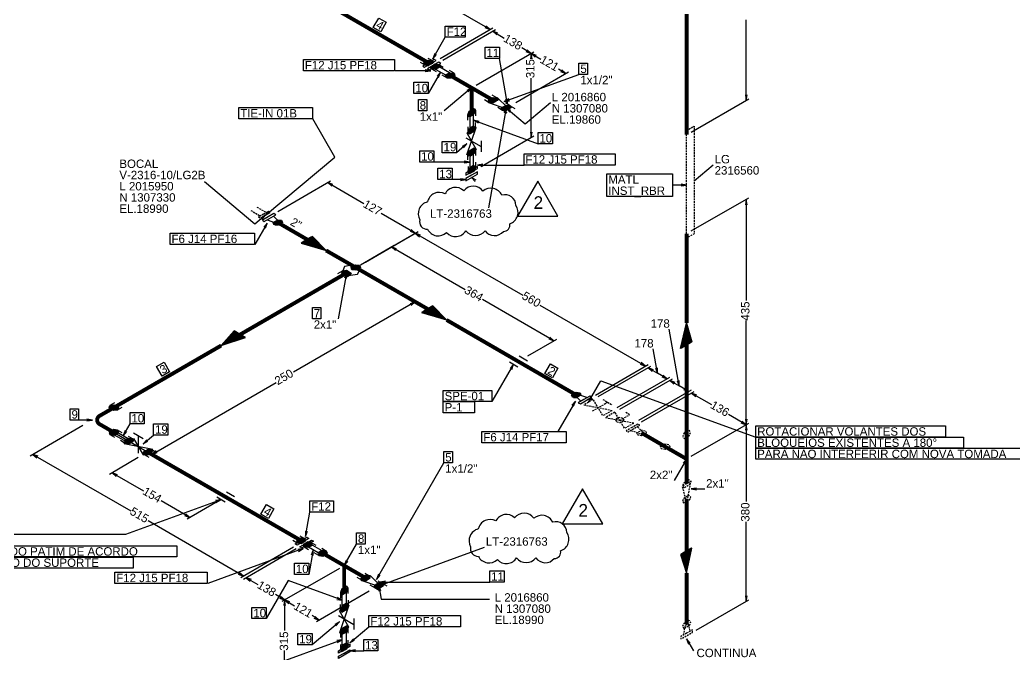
# Model space of a CAD drawing. Extents: x 0 to 597, y 0 to 422.
# Drawn here: x 132.5 to 389.6, y 141.9 to 305.7 of the extents above; entities that cross this region are included whole.
import ezdxf

# ---------------------------------------------------------------- set-up
doc = ezdxf.new("R2010")
doc.units = 0
doc.header["$MEASUREMENT"] = 0
doc.linetypes.add('GT100', pattern=[0.7, 0.466667, -0.233333])
doc.linetypes.add('GT101', pattern=[2.1, 1.4, -0.7])
doc.layers.add('GT_1', color=7, linetype='Continuous')
doc.styles.add('HTX1', font='O8116901', dxfattribs={"width": 1.02})

msp = doc.modelspace()

# ---------------------------------------------------------------- linework, layer by layer
at = {"color": 1, "linetype": 'Continuous'}
for points in [[(259.158, 253.072, 0.5), (260.739, 257.815, 0.5), (257.113, 260.441, 0.5), (252.224, 261.461, 0.5), (247.262, 261.606, 0.5), (242.403, 260.785, 0.5), (237.862, 258.701, 0.5), (235.882, 254.11, 0.5), (237.888, 251.635, 0.5), (242.805, 250.793, 0.5), (247.783, 251.252, 0.5), (252.751, 251.257, 0.5), (257.493, 251.095, 0.5)], [(272.303, 168.558, 0.5), (273.884, 173.301, 0.5), (270.258, 175.927, 0.5), (265.369, 176.947, 0.5), (260.407, 177.092, 0.5), (255.548, 176.271, 0.5), (251.008, 174.187, 0.5), (249.027, 169.596, 0.5), (251.033, 167.121, 0.5), (255.95, 166.279, 0.5), (260.929, 166.738, 0.5), (265.896, 166.743, 0.5), (270.638, 166.581, 0.5)]]:
    msp.add_lwpolyline(points, format="xyb", close=True, dxfattribs=at)
for points in [[(271.595, 255.048), (266.365, 264.108), (261.134, 255.048)], [(283.188, 175.521), (277.958, 184.58), (272.727, 175.521)]]:
    msp.add_lwpolyline(points, close=True, dxfattribs=at)
at = {"layer": 'GT_1', "flags": 128}
for points in [[(254.038, 303.241), (221.307, 322.127)], [(225.283, 306.223), (227.2, 305.158), (225.78, 302.673), (223.863, 303.738), (225.283, 306.223)], [(241.116, 295.786), (254.748, 303.667)], [(242.465, 304.164), (247.577, 304.164), (247.577, 301.253), (242.465, 301.253), (242.465, 304.164)], [(252.689, 303.738), (254.038, 303.241), (252.973, 304.164)], [(320.281, 284.923), (320.281, 305.726)], [(239.27, 295.715), (242.465, 301.253)], [(241.826, 295.36), (255.458, 303.241)], [(256.097, 302.318), (254.748, 302.815), (255.813, 301.892)], [(254.748, 302.815), (257.73, 301.04)], [(252.76, 298.697), (256.452, 298.697), (256.452, 295.786), (252.76, 295.786), (252.76, 298.697)], [(264.688, 297.064), (262.274, 298.484)], [(237.921, 295.857), (239.128, 295.218)], [(239.767, 297.064), (239.27, 295.715), (240.193, 296.78)], [(250.488, 288.899), (265.398, 297.49)], [(250.488, 288.899), (265.398, 297.49)], [(250.488, 288.899), (265.398, 297.49)], [(258.582, 283.929), (256.452, 295.786)], [(263.339, 297.561), (264.688, 297.064), (263.623, 297.987)], [(264.901, 295.644), (264.688, 297.064), (264.475, 295.644)], [(264.688, 297.064), (264.688, 295.928)], [(266.037, 296.567), (264.688, 297.064), (265.753, 296.141)], [(264.688, 297.064), (267.173, 295.573)], [(205.812, 295.502), (229.33, 295.502), (229.33, 292.591), (205.812, 292.591), (205.812, 295.502)], [(236.004, 294.792), (237.211, 294.153)], [(238.134, 294.65), (236.643, 293.798), (237.14, 293.514), (240.122, 295.218), (239.625, 295.502), (238.134, 294.65)], [(238.134, 293.94), (237.14, 294.082), (236.927, 294.65), (238.134, 295.36), (239.128, 295.218), (239.341, 294.65), (238.134, 293.94)], [(236.946, 294.6), (239.256, 294.6)], [(237.021, 294.4), (238.916, 294.4)], [(237.096, 294.2), (238.576, 294.2)], [(237.182, 294.8), (239.285, 294.8)], [(237.522, 295), (239.21, 295)], [(237.714, 294), (238.236, 294)], [(239.341, 293.94), (237.85, 293.088), (238.347, 292.804), (241.329, 294.508), (240.832, 294.792), (239.341, 293.94)], [(237.862, 295.2), (239.135, 295.2)], [(239.838, 292.946), (238.844, 293.088), (238.631, 293.656), (239.838, 294.366), (240.832, 294.224), (241.045, 293.656), (239.838, 292.946)], [(238.652, 293.6), (240.95, 293.6)], [(238.727, 293.4), (240.61, 293.4)], [(238.802, 293.2), (240.27, 293.2)], [(238.876, 293.8), (240.991, 293.8)], [(238.915, 293.088), (240.122, 292.449)], [(239.216, 294), (240.916, 294)], [(239.556, 294.2), (240.841, 294.2)], [(240.548, 293.23), (240.051, 292.946), (242.536, 291.526), (243.53, 292.094), (241.045, 293.514), (240.548, 293.23)], [(240.832, 294.224), (241.968, 293.514)], [(277.042, 294.579), (279.243, 294.579), (279.243, 291.668), (277.042, 291.668), (277.042, 294.579)], [(238.702, 292.591), (229.472, 292.591)], [(237.282, 292.378), (238.702, 292.591), (237.282, 292.804)], [(241.258, 292.236), (238.063, 286.698)], [(240.761, 290.887), (241.258, 292.236), (240.335, 291.171)], [(241.542, 291.526), (242.749, 290.816), (244.737, 291.952), (243.53, 292.662)], [(243.743, 290.674), (242.749, 290.816), (242.536, 291.384), (243.743, 292.094), (244.737, 291.952), (244.95, 291.384), (243.743, 290.674)], [(242.563, 291.4), (244.944, 291.4)], [(242.605, 291.2), (244.637, 291.2)], [(242.68, 291), (244.297, 291)], [(242.861, 290.8), (243.957, 290.8)], [(242.903, 291.6), (244.869, 291.6)], [(243.243, 291.8), (244.794, 291.8)], [(243.583, 292), (244.401, 292)], [(257.659, 284.639), (277.042, 291.668)], [(260.712, 284.426), (274.344, 292.307)], [(264.688, 275.338), (264.688, 290.674)], [(273.634, 291.881), (271.717, 293.017)], [(272.285, 292.378), (273.634, 291.881), (272.569, 292.804)], [(234.371, 289.609), (238.063, 289.609), (238.063, 286.698), (234.371, 286.698), (234.371, 289.609)], [(249.281, 288.189), (242.181, 282.225)], [(248.358, 287.124), (249.281, 288.189), (248.074, 287.479)], [(252.618, 285.136), (253.825, 284.426), (255.813, 285.562), (254.606, 286.272)], [(254.819, 284.284), (253.825, 284.426), (253.612, 284.994), (254.819, 285.704), (255.813, 285.562), (256.026, 284.994), (254.819, 284.284)], [(254.819, 284.994), (253.683, 284.355), (258.014, 282.864), (258.511, 283.148), (255.955, 285.633), (254.819, 284.994)], [(254.302, 285.4), (255.874, 285.4)], [(254.642, 285.6), (255.547, 285.6)], [(258.866, 285.349), (257.659, 284.639), (259.079, 284.852)], [(258.085, 285.278), (258.582, 283.929), (258.582, 285.349)], [(306.081, 276.758), (320.991, 285.349)], [(320.068, 286.343), (320.281, 284.923), (320.494, 286.343)], [(189.11, 283.077), (208.101, 283.077), (208.101, 280.166), (189.11, 280.166), (189.11, 283.077)], [(235.507, 285.136), (237.708, 285.136), (237.708, 282.225), (235.507, 282.225), (235.507, 285.136)], [(248.642, 280.734), (248.287, 281.231), (248.642, 282.154), (249.92, 282.864), (250.275, 282.367), (249.92, 281.444), (248.642, 280.734)], [(253.622, 285), (256.024, 285)], [(258.227, 283.006), (253.683, 257.162)], [(253.685, 284.8), (255.696, 284.8)], [(253.76, 284.6), (255.356, 284.6)], [(253.962, 285.2), (255.949, 285.2)], [(254.007, 284.4), (255.016, 284.4)], [(256.026, 283.148), (257.233, 282.438), (259.221, 283.574), (258.014, 284.284)], [(258.227, 282.296), (257.233, 282.438), (257.02, 283.006), (258.227, 283.716), (259.221, 283.574), (259.434, 283.006), (258.227, 282.296)], [(257.022, 283), (259.424, 283)], [(257.097, 282.8), (259.084, 282.8)], [(258.44, 281.728), (257.233, 282.438), (259.221, 283.574), (260.428, 282.864)], [(257.35, 283.2), (259.361, 283.2)], [(257.69, 283.4), (259.286, 283.4)], [(258.227, 281.586), (258.227, 283.006), (257.73, 281.657)], [(258.03, 283.6), (259.039, 283.6)], [(258.227, 283.006), (263.126, 278.888), (269.658, 284.355)], [(259.434, 282.296), (258.227, 283.006), (259.15, 281.941)], [(248.287, 279.811), (248.287, 281.231), (250.275, 282.367), (250.275, 280.947)], [(248.309, 281.2), (249.481, 281.2)], [(248.352, 281.4), (249.841, 281.4)], [(248.429, 281.6), (249.98, 281.6)], [(248.452, 281), (249.121, 281)], [(248.506, 281.8), (250.057, 281.8)], [(248.583, 282), (250.134, 282)], [(248.725, 282.2), (250.211, 282.2)], [(249.281, 280.947), (248.784, 280.663), (248.784, 277.823), (249.778, 278.391), (249.778, 281.231), (249.281, 280.947)], [(249.085, 282.4), (250.251, 282.4)], [(249.445, 282.6), (250.109, 282.6)], [(257.172, 282.6), (258.744, 282.6)], [(257.499, 282.4), (258.404, 282.4)], [(195.96, 255.245), (213.923, 270.297), (208.243, 280.166)], [(249.281, 277.255), (248.074, 276.545), (250.488, 272.285), (248.074, 270.865), (250.488, 277.965), (249.281, 277.255)], [(248.287, 278.107), (248.287, 276.687), (250.275, 277.823), (250.275, 279.243)], [(248.642, 276.19), (248.287, 276.687), (248.642, 277.61), (249.92, 278.32), (250.275, 277.823), (249.92, 276.9), (248.642, 276.19)], [(248.984, 277.8), (250.266, 277.8)], [(249.344, 278), (250.149, 278)], [(251.198, 279.527), (249.778, 279.811), (250.985, 279.101)], [(249.778, 279.811), (266.463, 273.705)], [(247.79, 275.267), (251.766, 272.995)], [(248.33, 276.8), (249.74, 276.8)], [(248.349, 276.6), (249.38, 276.6)], [(248.407, 277), (249.958, 277)], [(248.484, 277.2), (250.035, 277.2)], [(248.492, 276.4), (249.02, 276.4)], [(248.561, 277.4), (250.112, 277.4)], [(248.638, 277.6), (250.189, 277.6)], [(251.766, 267.883), (265.398, 275.764)], [(264.475, 276.758), (264.688, 275.338), (264.901, 276.758)], [(266.463, 276.616), (270.155, 276.616), (270.155, 273.705), (266.463, 273.705), (266.463, 276.616)], [(241.684, 274.344), (245.376, 274.344), (245.376, 271.433), (241.684, 271.433), (241.684, 274.344)], [(248.074, 273.705), (245.376, 271.433)], [(247.151, 272.64), (248.074, 273.705), (246.867, 272.995)], [(248.642, 270.51), (248.287, 271.007), (248.642, 271.93), (249.92, 272.64), (250.275, 272.143), (249.92, 271.22), (248.642, 270.51)], [(251.766, 274.486), (251.766, 271.646)], [(235.862, 271.93), (239.554, 271.93), (239.554, 269.019), (235.862, 269.019), (235.862, 271.93)], [(248.287, 269.587), (248.287, 271.007), (250.275, 272.143), (250.275, 270.723)], [(248.292, 271), (249.524, 271)], [(248.361, 271.2), (249.884, 271.2)], [(248.435, 270.8), (249.164, 270.8)], [(248.438, 271.4), (249.989, 271.4)], [(248.515, 271.6), (250.066, 271.6)], [(248.592, 271.8), (250.143, 271.8)], [(248.768, 272), (250.22, 272)], [(249.281, 270.723), (248.784, 270.439), (248.784, 267.599), (249.778, 268.167), (249.778, 271.007), (249.281, 270.723)], [(249.128, 272.2), (250.234, 272.2)], [(249.488, 272.4), (250.091, 272.4)], [(262.842, 271.149), (286.36, 271.149), (286.36, 268.238), (262.842, 268.238), (262.842, 271.149)], [(248.784, 269.019), (239.554, 269.019)], [(240.548, 267.386), (244.24, 267.386), (244.24, 264.475), (240.548, 264.475), (240.548, 267.386)], [(247.364, 268.806), (248.784, 269.019), (247.364, 269.232)], [(249.281, 267.031), (247.79, 266.179), (247.79, 265.611), (250.772, 267.315), (250.772, 267.883), (249.281, 267.031)], [(248.642, 265.966), (248.287, 266.463), (248.642, 267.386), (249.92, 268.096), (250.275, 267.599), (249.92, 266.676), (248.642, 265.966)], [(248.358, 267.883), (248.358, 266.534)], [(248.667, 267.4), (250.198, 267.4)], [(249.027, 267.6), (250.274, 267.6)], [(249.387, 267.8), (250.131, 267.8)], [(250.275, 268.948), (250.275, 267.599)], [(252.192, 268.451), (250.772, 268.238), (252.192, 268.025)], [(250.772, 268.238), (262.842, 268.238)], [(306.862, 264.191), (311.761, 268.309)], [(249.281, 265.611), (247.79, 264.759), (247.79, 264.191), (250.772, 265.895), (250.772, 266.463), (249.281, 265.611)], [(248.332, 266.4), (249.423, 266.4)], [(248.34, 266.6), (249.783, 266.6)], [(248.417, 266.8), (249.968, 266.8)], [(248.475, 266.2), (249.063, 266.2)], [(248.494, 267), (250.045, 267)], [(248.57, 267.2), (250.122, 267.2)], [(250.488, 264.333), (249.281, 265.043), (250.204, 263.978)], [(284.272, 265.966), (301.253, 265.966), (301.253, 260.144), (284.272, 260.144), (284.272, 265.966)], [(195.96, 255.245), (193.262, 252.973), (180.198, 263.907)], [(199.155, 256.239), (212.787, 264.12)], [(213.426, 263.197), (212.077, 263.694), (213.142, 262.771)], [(212.077, 263.694), (221.449, 258.298)], [(247.79, 264.475), (244.24, 264.475)], [(246.37, 264.262), (247.79, 264.475), (246.37, 264.688)], [(304.874, 263.055), (301.324, 263.055)], [(303.454, 262.842), (304.874, 263.055), (303.454, 263.268)], [(306.081, 251.198), (320.991, 259.789)], [(320.494, 257.943), (320.281, 259.363), (320.068, 257.943)], [(320.281, 259.363), (320.281, 233.235)], [(195.037, 254.18), (195.96, 255.245), (194.753, 254.535)], [(196.67, 254.819), (195.179, 253.967), (195.676, 253.683), (198.658, 255.387), (198.161, 255.671), (196.67, 254.819)], [(196.883, 256.31), (195.96, 255.245), (197.167, 255.955)], [(196.386, 254.038), (198.871, 253.186), (199.51, 253.541), (198.09, 255.032)], [(234.726, 250.63), (225.922, 255.671)], [(196.457, 253.257), (193.262, 247.719)], [(195.96, 251.908), (196.457, 253.257), (195.534, 252.192)], [(199.155, 252.689), (198.161, 252.831), (197.948, 253.399), (199.155, 254.109), (200.149, 253.967), (200.362, 253.399), (199.155, 252.689)], [(197.95, 253.4), (200.362, 253.4)], [(198.023, 253.2), (200.024, 253.2)], [(198.098, 253), (199.684, 253)], [(198.29, 253.6), (200.287, 253.6)], [(198.378, 252.8), (199.344, 252.8)], [(198.63, 253.8), (200.212, 253.8)], [(198.97, 254), (199.918, 254)], [(171.336, 250.63), (193.12, 250.63), (193.12, 247.719), (171.336, 247.719), (171.336, 250.63)], [(206.752, 248.997), (205.19, 248.074), (211.651, 246.157), (208.101, 249.778), (205.403, 248.216), (211.154, 246.441), (208.03, 249.707), (205.545, 248.287), (210.657, 246.725), (207.817, 249.636), (205.758, 248.429), (210.16, 247.009), (207.604, 249.494), (205.971, 248.571), (209.734, 247.293), (207.462, 249.423), (206.184, 248.642), (209.308, 247.577), (207.249, 249.281), (206.326, 248.784), (208.811, 247.79), (207.036, 249.139), (206.539, 248.855), (208.385, 248.074), (206.823, 249.068), (206.752, 248.997), (211.651, 246.157)], [(220.526, 242.465), (235.436, 251.056)], [(221.804, 243.175), (235.436, 251.056)], [(233.377, 251.127), (234.726, 250.63), (233.661, 251.553)], [(236.075, 250.133), (234.726, 250.63), (235.791, 249.707)], [(234.726, 250.63), (262.487, 234.584)], [(220.526, 242.465), (229.259, 247.506)], [(229.898, 246.583), (228.549, 247.08), (229.614, 246.157)], [(228.549, 247.08), (247.648, 236.075)], [(219.319, 241.755), (218.396, 242.323), (216.408, 242.039), (215.982, 240.903), (217.97, 239.767), (219.816, 240.051), (220.384, 241.187), (219.319, 241.755)], [(219.319, 241.045), (218.325, 241.187), (218.112, 241.755), (219.319, 242.465), (220.313, 242.323), (220.526, 241.755), (219.319, 241.045)], [(218.188, 241.8), (220.509, 241.8)], [(218.528, 242), (220.434, 242)], [(218.868, 242.2), (220.359, 242.2)], [(219.208, 242.4), (219.774, 242.4)], [(214.704, 240.193), (215.911, 240.903), (217.899, 239.767), (216.692, 239.057)], [(216.905, 240.335), (214.775, 228.478)], [(215.698, 240.335), (215.911, 240.903), (216.905, 241.045), (218.112, 240.335), (217.899, 239.767), (216.905, 239.625), (215.698, 240.335)], [(215.722, 240.4), (218.002, 240.4)], [(215.797, 240.6), (217.662, 240.6)], [(215.872, 240.8), (217.322, 240.8)], [(215.928, 240.2), (218.061, 240.2)], [(216.268, 240), (217.986, 240)], [(216.905, 238.915), (216.905, 240.335), (216.408, 238.986)], [(216.608, 239.8), (217.911, 239.8)], [(218.17, 241.6), (220.262, 241.6)], [(218.245, 241.4), (219.922, 241.4)], [(218.32, 241.2), (219.582, 241.2)], [(221.804, 240.335), (235.436, 232.454)], [(234.726, 232.88), (203.202, 214.704)], [(208.101, 231.389), (210.302, 231.389), (210.302, 228.478), (208.101, 228.478), (208.101, 231.389)], [(233.661, 231.957), (234.726, 232.88), (233.377, 232.383)], [(237.921, 231.034), (236.359, 230.111), (242.82, 228.194), (239.27, 231.815), (236.572, 230.253), (242.323, 228.478), (239.199, 231.744), (236.714, 230.324), (241.826, 228.762), (238.986, 231.673), (236.927, 230.466), (241.329, 229.046), (238.773, 231.531), (237.14, 230.608), (240.903, 229.33), (238.631, 231.46), (237.353, 230.679), (240.477, 229.614), (238.418, 231.318), (237.495, 230.821), (239.98, 229.827), (238.205, 231.176), (237.708, 230.892), (239.554, 230.111), (237.992, 231.105), (237.921, 231.034), (242.82, 228.194)], [(270.581, 222.798), (252.121, 233.448)], [(294.224, 216.266), (267.031, 231.957)], [(304.874, 221.733), (303.312, 220.81), (304.874, 227.413), (306.223, 222.514), (303.525, 220.952), (304.874, 226.845), (306.152, 222.443), (303.667, 221.023), (304.874, 226.277), (305.939, 222.372), (303.88, 221.165), (304.874, 225.709), (305.726, 222.23), (304.093, 221.307), (304.874, 225.212), (305.584, 222.159), (304.306, 221.378), (304.874, 224.644), (305.371, 222.017), (304.448, 221.52), (304.874, 224.147), (305.158, 221.875), (304.661, 221.591), (304.874, 223.579), (304.945, 221.804), (304.874, 221.733), (304.874, 227.413)], [(320.281, 201.143), (320.281, 228.052)], [(189.428, 224.431), (187.866, 225.354), (184.529, 221.591), (190.777, 223.65), (188.079, 225.212), (185.026, 221.875), (190.706, 223.721), (188.221, 225.141), (185.523, 222.159), (190.493, 223.792), (188.434, 224.999), (186.02, 222.443), (190.28, 223.934), (188.647, 224.857), (186.446, 222.727), (190.138, 224.005), (188.86, 224.786), (186.872, 223.011), (189.925, 224.147), (189.002, 224.644), (187.369, 223.224), (189.712, 224.289), (189.215, 224.573), (187.795, 223.508), (189.499, 224.36), (189.428, 224.431), (184.529, 221.591)], [(269.232, 223.295), (270.581, 222.798), (269.516, 223.721)], [(302.957, 211.154), (300.401, 225.851)], [(263.836, 218.893), (271.291, 223.224)], [(263.694, 217.544), (261.564, 218.822)], [(297.348, 214.42), (296.212, 220.739)], [(167.844, 216.195), (169.761, 217.26), (171.181, 214.775), (169.264, 213.71), (167.844, 216.195)], [(260.144, 216.763), (254.505, 207.096)], [(259.079, 217.402), (261.209, 216.124)], [(259.647, 215.414), (260.144, 216.763), (259.221, 215.698)], [(269.658, 216.834), (271.575, 215.769), (270.155, 213.284), (268.238, 214.349), (269.658, 216.834)], [(281.302, 208.811), (294.934, 216.692)], [(282.012, 208.385), (295.644, 216.266)], [(292.875, 216.763), (294.224, 216.266), (293.159, 217.189)], [(286.911, 205.545), (300.543, 213.426)], [(296.283, 215.343), (294.934, 215.84), (295.999, 214.917)], [(294.934, 215.84), (297.348, 214.42)], [(296.851, 215.769), (297.348, 214.42), (297.348, 215.84)], [(299.833, 213), (297.348, 214.42)], [(298.484, 213.497), (299.833, 213), (298.768, 213.923)], [(166.637, 193.475), (198.729, 212.077)], [(279.527, 206.965), (282.722, 212.503), (322.766, 197.948)], [(287.621, 205.119), (301.253, 213)], [(301.892, 212.077), (300.543, 212.574), (301.608, 211.651)], [(300.543, 212.574), (302.957, 211.154)], [(302.46, 212.503), (302.957, 211.154), (302.957, 212.574)], [(305.442, 209.734), (302.957, 211.154)], [(241.946, 210.007), (254.505, 210.007), (254.505, 207.096), (241.946, 207.096), (241.946, 210.007)], [(276.332, 208.101), (275.338, 208.243), (275.125, 208.811), (276.332, 209.521), (277.326, 209.379), (277.539, 208.811), (276.332, 208.101)], [(275.129, 208.8), (277.52, 208.8)], [(275.204, 208.6), (277.18, 208.6)], [(275.279, 208.4), (276.84, 208.4)], [(275.446, 209), (277.468, 209)], [(275.786, 209.2), (277.393, 209.2)], [(277.539, 207.178), (276.048, 208.669), (276.687, 209.024), (279.243, 208.172)], [(276.126, 209.4), (277.179, 209.4)], [(278.32, 207.675), (276.829, 206.823), (277.397, 206.539), (280.308, 208.243), (279.811, 208.527), (278.32, 207.675)], [(280.024, 208.314), (279.527, 206.965), (280.45, 208.03)], [(292.52, 202.279), (306.152, 210.16)], [(293.23, 201.853), (306.862, 209.734)], [(304.093, 210.231), (305.442, 209.734), (304.377, 210.657)], [(307.501, 208.811), (306.152, 209.308), (307.217, 208.385)], [(306.152, 209.308), (311.264, 206.326)], [(155.561, 205.545), (155.774, 206.113), (156.768, 206.255), (157.975, 205.545), (157.762, 204.977), (156.768, 204.835), (155.561, 205.545)], [(155.657, 205.8), (157.542, 205.8)], [(155.732, 206), (157.202, 206)], [(156.981, 206.823), (155.774, 206.113), (157.762, 204.977), (158.969, 205.687)], [(241.946, 207.096), (250.032, 207.096), (250.032, 204.185), (241.946, 204.185), (241.946, 207.096)], [(276.119, 207.249), (271.611, 199.38)], [(275.622, 205.9), (276.119, 207.249), (275.196, 206.184)], [(275.639, 208.2), (276.5, 208.2)], [(145.479, 205.261), (147.68, 205.261), (147.68, 202.35), (145.479, 202.35), (145.479, 205.261)], [(155.582, 205.6), (157.882, 205.6)], [(155.808, 205.4), (157.921, 205.4)], [(156.148, 205.2), (157.846, 205.2)], [(156.488, 205), (157.771, 205)], [(160.957, 204.267), (164.649, 204.267), (164.649, 201.356), (160.957, 201.356), (160.957, 204.267)], [(320.281, 201.143), (315.737, 203.77)], [(148.745, 200.93), (135.113, 193.049)], [(151.23, 202.35), (147.68, 202.35)], [(149.81, 202.137), (151.23, 202.35), (149.81, 202.563)], [(153.715, 200.93), (167.347, 193.049)], [(159.182, 198.303), (160.957, 201.356)], [(167.063, 201.356), (170.755, 201.356), (170.755, 198.445), (167.063, 198.445), (167.063, 201.356)], [(306.081, 192.978), (320.991, 201.569)], [(306.081, 192.978), (320.991, 201.569)], [(306.081, 192.978), (320.991, 201.569)], [(318.932, 201.64), (320.281, 201.143), (319.216, 202.066)], [(320.068, 202.563), (320.281, 201.143), (320.494, 202.563)], [(320.494, 199.723), (320.281, 201.143), (320.068, 199.723)], [(320.281, 201.143), (320.281, 181.334)], [(322.766, 200.859), (371.824, 200.859), (371.824, 197.948), (322.766, 197.948), (322.766, 200.859)], [(157.975, 199.155), (157.762, 199.723), (156.768, 199.865), (155.561, 199.155), (155.774, 198.587), (156.768, 198.445), (157.975, 199.155)], [(155.619, 199), (157.711, 199)], [(155.637, 199.2), (157.958, 199.2)], [(155.694, 198.8), (157.371, 198.8)], [(155.769, 198.6), (157.031, 198.6)], [(158.969, 199.013), (157.762, 199.723), (155.774, 198.587), (156.981, 197.877)], [(155.977, 199.4), (157.883, 199.4)], [(156.317, 199.6), (157.808, 199.6)], [(156.657, 199.8), (157.223, 199.8)], [(157.478, 198.729), (157.975, 199.013), (160.46, 197.593), (159.466, 197.025), (156.981, 198.445), (157.478, 198.729)], [(160.46, 198.161), (161.667, 197.451), (159.679, 196.315), (158.472, 197.025)], [(159.679, 199.652), (159.182, 198.303), (160.105, 199.368)], [(161.88, 199.013), (164.365, 197.593)], [(163.158, 193.759), (163.158, 198.303)], [(164.365, 196.173), (167.063, 198.445)], [(251.958, 199.38), (273.718, 199.38), (273.718, 196.469), (251.958, 196.469), (251.958, 199.38)], [(322.766, 197.948), (376.478, 197.948), (376.478, 195.037), (322.766, 195.037), (322.766, 197.948)], [(161.88, 196.883), (161.667, 197.451), (160.673, 197.593), (159.466, 196.883), (159.679, 196.315), (160.673, 196.173), (161.88, 196.883)], [(160.673, 196.883), (161.88, 197.593), (164.365, 193.333), (166.85, 194.753), (159.466, 196.173), (160.673, 196.883)], [(159.497, 196.8), (161.739, 196.8)], [(159.572, 196.6), (161.399, 196.6)], [(159.647, 196.4), (161.059, 196.4)], [(159.665, 197), (161.836, 197)], [(160.005, 197.2), (161.761, 197.2)], [(160.345, 197.4), (161.686, 197.4)], [(165.288, 197.238), (164.365, 196.173), (165.572, 196.883)], [(137.172, 192.978), (135.823, 193.475), (136.888, 192.552)], [(135.823, 193.475), (161.17, 178.849)], [(166.779, 194.043), (166.566, 194.611), (165.572, 194.753), (164.365, 194.043), (164.578, 193.475), (165.572, 193.333), (166.779, 194.043)], [(164.381, 194), (166.706, 194)], [(164.456, 193.8), (166.366, 193.8)], [(164.531, 193.6), (166.026, 193.6)], [(167.773, 193.901), (166.566, 194.611), (164.578, 193.475), (165.785, 192.765)], [(164.632, 194.2), (166.72, 194.2)], [(164.972, 194.4), (166.645, 194.4)], [(165.103, 193.4), (165.686, 193.4)], [(165.312, 194.6), (166.57, 194.6)], [(167.702, 194.398), (166.637, 193.475), (167.986, 193.972)], [(242.11, 194.185), (244.311, 194.185), (244.311, 191.274), (242.11, 191.274), (242.11, 194.185)], [(322.766, 195.037), (397.581, 195.037), (397.581, 192.197), (322.766, 192.197), (322.766, 195.037)], [(163.087, 192.623), (155.632, 188.292)], [(224.715, 161.17), (242.11, 191.274)], [(304.874, 192.268), (301.679, 186.73)], [(304.377, 190.919), (304.874, 192.268), (303.951, 191.203)], [(157.691, 188.221), (156.342, 188.718), (157.407, 187.795)], [(156.342, 188.718), (164.436, 184.032)], [(185.878, 183.819), (188.008, 182.541)], [(307.43, 184.742), (306.01, 184.529), (307.43, 184.316)], [(306.01, 184.529), (309.56, 184.529)], [(184.458, 181.76), (159.75, 172.743), (111.299, 172.743)], [(176.435, 177.145), (168.98, 181.476)], [(183.18, 181.05), (175.725, 176.719)], [(183.251, 181.05), (184.458, 181.76), (183.038, 181.547)], [(185.523, 181.121), (183.393, 182.399)], [(196.244, 180.482), (198.161, 179.417), (196.741, 176.932), (194.824, 177.997), (196.244, 180.482)], [(207.462, 181.476), (213.55, 181.476), (213.55, 178.565), (207.462, 178.565), (207.462, 181.476)], [(175.086, 177.642), (176.435, 177.145), (175.37, 178.068)], [(206.326, 172.246), (207.462, 178.565)], [(190.28, 162.022), (165.643, 176.293)], [(320.281, 155.49), (320.281, 176.08)], [(204.906, 172.388), (206.113, 171.749)], [(206.326, 173.666), (206.326, 172.246), (206.823, 173.595)], [(219.532, 173.169), (221.733, 173.169), (221.733, 170.258), (219.532, 170.258), (219.532, 173.169)], [(98.523, 169.832), (173.055, 169.832), (173.055, 166.992), (98.523, 166.992), (98.523, 169.832)], [(203.06, 171.323), (204.196, 170.613)], [(205.19, 171.181), (206.681, 172.033), (207.178, 171.749), (204.196, 170.045), (203.699, 170.329), (205.19, 171.181)], [(206.397, 171.181), (206.184, 171.749), (205.19, 171.891), (203.983, 171.181), (204.196, 170.613), (205.19, 170.471), (206.397, 171.181)], [(204.015, 171.2), (206.39, 171.2)], [(204.051, 171), (206.089, 171)], [(204.126, 170.8), (205.749, 170.8)], [(204.287, 170.6), (205.409, 170.6)], [(204.355, 171.4), (206.315, 171.4)], [(204.695, 171.6), (206.24, 171.6)], [(206.397, 170.471), (207.888, 171.323), (208.385, 171.039), (205.403, 169.335), (204.906, 169.619), (206.397, 170.471)], [(205.035, 171.8), (205.827, 171.8)], [(208.101, 170.187), (207.888, 170.755), (206.894, 170.897), (205.687, 170.187), (205.9, 169.619), (206.894, 169.477), (208.101, 170.187)], [(205.709, 170.2), (208.096, 170.2)], [(205.757, 170), (207.783, 170)], [(205.832, 169.8), (207.443, 169.8)], [(206.049, 170.4), (208.021, 170.4)], [(206.389, 170.6), (207.946, 170.6)], [(206.729, 170.8), (207.573, 170.8)], [(207.604, 169.761), (208.101, 170.045), (210.586, 168.625), (209.592, 168.057), (207.107, 169.477), (207.604, 169.761)], [(207.817, 170.684), (209.024, 170.045)], [(216.337, 164.72), (219.532, 170.258)], [(205.758, 169.122), (181.05, 160.105)], [(203.202, 169.477), (189.57, 161.596)], [(203.912, 169.051), (190.28, 161.17)], [(204.551, 168.412), (205.758, 169.122), (204.338, 168.909)], [(205.971, 169.619), (207.107, 168.909)], [(206.033, 169.6), (207.103, 169.6)], [(208.314, 168.767), (207.178, 162.448)], [(208.314, 167.347), (208.314, 168.767), (207.817, 167.418)], [(210.586, 169.193), (211.793, 168.483), (209.805, 167.347), (208.598, 168.057)], [(212.006, 167.915), (211.793, 168.483), (210.799, 168.625), (209.592, 167.915), (209.805, 167.347), (210.799, 167.205), (212.006, 167.915)], [(209.635, 167.8), (211.81, 167.8)], [(209.71, 167.6), (211.47, 167.6)], [(209.736, 168), (211.974, 168)], [(209.785, 167.4), (211.13, 167.4)], [(210.076, 168.2), (211.899, 168.2)], [(210.416, 168.4), (211.824, 168.4)], [(225.283, 159.537), (252.6, 169.512)], [(304.874, 168.483), (303.312, 167.56), (304.874, 162.803), (306.223, 169.264), (303.525, 167.702), (304.874, 163.371), (306.152, 169.193), (303.667, 167.773), (304.874, 163.939), (305.939, 169.122), (303.88, 167.915), (304.874, 164.507), (305.726, 168.98), (304.093, 168.057), (304.874, 165.004), (305.584, 168.909), (304.306, 168.128), (304.874, 165.572), (305.371, 168.767), (304.448, 168.27), (304.874, 166.069), (305.158, 168.625), (304.661, 168.341), (304.874, 166.637), (304.945, 168.554), (304.874, 168.483), (304.874, 162.803)], [(98.523, 166.921), (161.764, 166.921), (161.764, 164.081), (98.523, 164.081), (98.523, 166.921)], [(203.486, 165.359), (207.178, 165.359), (207.178, 162.448), (203.486, 162.448), (203.486, 165.359)], [(216.834, 166.069), (216.337, 164.72), (217.26, 165.785)], [(157.041, 163.016), (180.908, 163.016), (180.908, 160.105), (157.041, 160.105), (157.041, 163.016)], [(188.931, 162.519), (190.28, 162.022), (189.215, 162.945)], [(215.13, 164.01), (200.22, 155.419)], [(215.13, 164.01), (200.22, 155.419)], [(215.13, 164.01), (200.22, 155.419)], [(221.662, 162.803), (222.869, 162.093), (220.881, 160.957), (219.674, 161.667)], [(223.082, 161.525), (222.869, 162.093), (221.875, 162.235), (220.668, 161.525), (220.881, 160.957), (221.875, 160.815), (223.082, 161.525)], [(221.875, 161.525), (223.011, 162.164), (225.567, 159.679), (225.07, 159.395), (220.739, 160.886), (221.875, 161.525)], [(221.475, 162), (222.904, 162)], [(225.212, 162.519), (224.715, 161.17), (225.638, 162.235)], [(253.992, 163.371), (257.684, 163.371), (257.684, 160.46), (253.992, 160.46), (253.992, 163.371)], [(192.339, 161.099), (190.99, 161.596), (192.055, 160.673)], [(190.99, 161.596), (194.043, 159.821)], [(215.84, 155.774), (201.853, 160.886), (196.173, 151.017)], [(216.976, 157.975), (217.331, 158.898), (216.976, 159.395), (215.698, 158.685), (215.343, 157.762), (215.698, 157.265), (216.976, 157.975)], [(220.715, 161.4), (222.869, 161.4)], [(220.79, 161.2), (222.529, 161.2)], [(220.795, 161.6), (223.054, 161.6)], [(220.865, 161), (222.189, 161)], [(221.135, 161.8), (222.979, 161.8)], [(225.07, 160.815), (226.277, 160.105), (224.289, 158.969), (223.082, 159.679)], [(226.49, 159.537), (226.277, 160.105), (225.283, 160.247), (224.076, 159.537), (224.289, 158.969), (225.283, 158.827), (226.49, 159.537)], [(224.127, 159.4), (226.257, 159.4)], [(224.183, 159.6), (226.466, 159.6)], [(227.484, 159.395), (226.277, 160.105), (224.289, 158.969), (225.496, 158.259)], [(224.523, 159.8), (226.391, 159.8)], [(224.863, 160), (226.316, 160)], [(226.49, 160.247), (225.283, 159.537), (226.703, 159.75)], [(225.78, 158.188), (225.283, 159.537), (225.283, 158.117)], [(225.283, 159.537), (225.922, 156.058), (253.865, 156.058)], [(227.058, 160.673), (225.638, 160.46), (227.058, 160.247)], [(225.638, 160.46), (253.992, 160.46)], [(200.93, 155.845), (198.587, 157.265)], [(222.798, 158.117), (209.166, 150.236)], [(217.331, 157.478), (217.331, 158.898), (215.343, 157.762), (215.343, 156.342)], [(215.358, 157.8), (216.661, 157.8)], [(215.435, 158), (216.986, 158)], [(215.459, 157.6), (216.301, 157.6)], [(215.511, 158.2), (217.063, 158.2)], [(215.588, 158.4), (217.139, 158.4)], [(215.665, 158.6), (217.216, 158.6)], [(216.337, 157.478), (216.834, 157.762), (216.834, 154.922), (215.84, 154.354), (215.84, 157.194), (216.337, 157.478)], [(215.905, 158.8), (217.293, 158.8)], [(216.265, 159), (217.258, 159)], [(224.202, 159.2), (225.917, 159.2)], [(224.277, 159), (225.577, 159)], [(320.068, 156.91), (320.281, 155.49), (320.494, 156.91)], [(199.581, 156.342), (200.93, 155.845), (199.865, 156.768)], [(201.143, 154.425), (200.93, 155.845), (200.717, 154.425)], [(200.93, 155.845), (200.93, 147.964)], [(202.279, 155.348), (200.93, 155.845), (201.995, 154.922)], [(200.93, 155.845), (203.486, 154.354)], [(214.42, 155.987), (215.84, 155.774), (214.633, 156.484)], [(216.337, 153.786), (217.544, 154.496), (215.13, 147.396), (217.544, 148.816), (215.13, 153.076), (216.337, 153.786)], [(217.331, 155.774), (217.331, 154.354), (215.343, 153.218), (215.343, 154.638)], [(216.976, 153.431), (217.331, 154.354), (216.976, 154.851), (215.698, 154.141), (215.343, 153.218), (215.698, 152.721), (216.976, 153.431)], [(216.164, 154.4), (217.298, 154.4)], [(216.524, 154.6), (217.155, 154.6)], [(307.359, 148.035), (320.991, 155.916)], [(192.481, 153.928), (196.173, 153.928), (196.173, 151.017), (192.481, 151.017), (192.481, 153.928)], [(209.876, 150.662), (208.03, 151.798)], [(214.846, 151.798), (218.822, 149.526)], [(215.356, 153.2), (216.56, 153.2)], [(215.413, 153.4), (216.92, 153.4)], [(215.49, 153.6), (217.041, 153.6)], [(215.499, 153), (216.2, 153)], [(215.567, 153.8), (217.118, 153.8)], [(215.644, 154), (217.195, 154)], [(215.804, 154.2), (217.272, 154.2)], [(222.727, 151.798), (246.424, 151.798), (246.424, 148.887), (222.727, 148.887), (222.727, 151.798)], [(215.13, 150.236), (208.03, 144.272)], [(208.527, 151.159), (209.876, 150.662), (208.811, 151.585)], [(214.207, 149.171), (215.13, 150.236), (213.923, 149.526)], [(216.976, 147.751), (217.331, 148.674), (216.976, 149.171), (215.698, 148.461), (215.343, 147.538), (215.698, 147.041), (216.976, 147.751)], [(218.822, 151.017), (218.822, 148.177)], [(204.338, 147.183), (208.03, 147.183), (208.03, 144.272), (204.338, 144.272), (204.338, 147.183)], [(217.331, 147.254), (217.331, 148.674), (215.343, 147.538), (215.343, 146.118)], [(215.367, 147.6), (216.704, 147.6)], [(215.442, 147.4), (216.344, 147.4)], [(215.444, 147.8), (216.995, 147.8)], [(215.521, 148), (217.072, 148)], [(215.598, 148.2), (217.149, 148.2)], [(215.675, 148.4), (217.226, 148.4)], [(216.337, 147.254), (216.834, 147.538), (216.834, 144.698), (215.84, 144.13), (215.84, 146.97), (216.337, 147.254)], [(215.948, 148.6), (217.303, 148.6)], [(216.308, 148.8), (217.241, 148.8)], [(217.828, 144.769), (222.727, 148.887)], [(215.84, 145.55), (196.457, 138.521)], [(214.633, 144.84), (215.84, 145.55), (214.42, 145.337)], [(216.337, 143.562), (217.828, 144.414), (217.828, 143.846), (214.846, 142.142), (214.846, 142.71), (216.337, 143.562)], [(216.976, 143.207), (217.331, 144.13), (216.976, 144.627), (215.698, 143.917), (215.343, 142.994), (215.698, 142.497), (216.976, 143.207)], [(215.343, 144.343), (215.343, 142.994)], [(215.847, 144), (217.281, 144)], [(216.207, 144.2), (217.281, 144.2)], [(216.567, 144.4), (217.138, 144.4)], [(217.26, 145.479), (217.26, 144.13)], [(218.751, 145.834), (217.828, 144.769), (219.035, 145.479)], [(221.378, 145.621), (225.07, 145.621), (225.07, 142.71), (221.378, 142.71), (221.378, 145.621)], [(305.797, 144.698), (304.874, 145.763), (305.371, 144.414)], [(304.874, 145.763), (306.649, 142.71)], [(200.93, 134.119), (200.93, 142.781)], [(216.337, 142.142), (217.828, 142.994), (217.828, 142.426), (214.846, 140.722), (214.846, 141.29), (216.337, 142.142)], [(215.345, 143), (216.603, 143)], [(215.422, 143.2), (216.963, 143.2)], [(215.482, 142.8), (216.243, 142.8)], [(215.499, 143.4), (217.05, 143.4)], [(215.576, 143.6), (217.127, 143.6)], [(215.653, 143.8), (217.204, 143.8)], [(219.248, 142.923), (217.828, 142.71), (219.248, 142.497)], [(217.828, 142.71), (221.378, 142.71)]]:
    msp.add_lwpolyline(points, dxfattribs=at)
at = {"layer": 'GT_1', "linetype": 'GT101', "const_width": 1, "flags": 128}
for points in [[(304.874, 276.048), (304.874, 315.666)], [(304.874, 227.413), (304.874, 250.488)], [(304.874, 198.658), (304.874, 221.733)], [(293.23, 199.013), (299.336, 195.463)], [(304.874, 192.268), (304.874, 198.658)], [(299.336, 195.463), (304.874, 192.268)], [(304.874, 192.268), (304.874, 185.878)], [(304.874, 181.902), (304.874, 168.483)], [(304.874, 162.803), (304.874, 149.526)]]:
    msp.add_lwpolyline(points, dxfattribs=at)
at = {"layer": 'GT_1', "const_width": 1, "flags": 128}
for points in [[(210.799, 310.412), (238.134, 294.65)], [(243.743, 291.384), (249.281, 288.189)], [(249.281, 288.189), (249.281, 281.799)], [(249.281, 288.189), (254.819, 284.994)], [(199.155, 253.399), (206.752, 248.997)], [(211.651, 246.157), (219.319, 241.755)], [(219.319, 241.755), (237.921, 231.034)], [(216.905, 240.335), (189.428, 224.431)], [(242.82, 228.194), (261.351, 217.473)], [(184.529, 221.591), (156.768, 205.545)], [(261.351, 217.473), (276.332, 208.811)], [(156.768, 205.545), (153.076, 203.415)], [(153.076, 201.285), (156.768, 199.155)], [(165.572, 194.043), (185.665, 182.47)], [(185.665, 182.47), (205.19, 171.181)], [(210.799, 167.915), (216.337, 164.72)], [(216.337, 164.72), (216.337, 158.33)], [(216.337, 164.72), (221.875, 161.525)]]:
    msp.add_lwpolyline(points, dxfattribs=at)
at = {"layer": 'GT_1', "linetype": 'GT100', "flags": 128}
for points in [[(306.862, 250.488), (304.874, 249.352), (304.874, 277.184), (306.862, 278.32), (306.862, 250.488)], [(193.759, 257.375), (196.244, 255.955)], [(192.197, 256.523), (194.682, 255.032)], [(195.463, 255.529), (194.185, 254.819), (194.682, 254.535), (197.167, 255.955), (196.67, 256.239), (195.463, 255.529)], [(279.527, 206.965), (278.32, 206.255), (285.704, 204.835), (283.219, 203.415), (280.734, 207.675), (279.527, 206.965)], [(280.521, 204.693), (284.497, 206.965)], [(283.219, 207.675), (285.633, 206.255)], [(285.136, 203.699), (283.929, 202.989), (291.313, 201.569), (288.828, 200.149), (286.343, 204.409), (285.136, 203.699)], [(287.621, 202.279), (290.106, 203.699), (289.041, 204.338)], [(286.84, 201.853), (287.621, 201.711), (288.331, 201.853), (288.686, 202.35), (288.473, 202.776), (287.621, 202.989), (286.769, 202.776), (286.485, 202.35), (286.84, 201.853)], [(290.745, 200.433), (289.254, 199.581), (289.751, 199.297), (292.733, 201.001), (292.236, 201.285), (290.745, 200.433)], [(290.461, 199.652), (292.946, 198.8), (293.585, 199.155), (292.165, 200.646)], [(293.23, 198.303), (292.236, 198.445), (292.023, 199.013), (293.23, 199.723), (294.224, 199.581), (294.437, 199.013), (293.23, 198.303)], [(304.235, 199.013), (303.88, 198.09), (304.235, 197.593), (305.513, 198.303), (305.868, 199.226), (305.513, 199.723), (304.235, 199.013)], [(299.336, 194.753), (298.342, 194.895), (298.129, 195.463), (299.336, 196.173), (300.33, 196.031), (300.543, 195.463), (299.336, 194.753)], [(304.874, 185.878), (303.738, 185.239), (304.59, 181.76), (305.158, 182.044), (306.01, 186.517), (304.874, 185.878)], [(304.235, 184.813), (303.88, 185.31), (304.235, 186.233), (305.513, 186.943), (305.868, 186.446), (305.513, 185.523), (304.235, 184.813)], [(304.235, 180.837), (303.88, 181.334), (304.235, 182.257), (305.513, 182.967), (305.868, 182.47), (305.513, 181.547), (304.235, 180.837)], [(304.235, 148.461), (303.88, 148.958), (304.235, 149.881), (305.513, 150.591), (305.868, 150.094), (305.513, 149.171), (304.235, 148.461)], [(304.093, 146.757), (304.59, 149.384), (305.229, 149.739), (305.726, 147.751)], [(304.874, 147.254), (303.383, 146.402), (303.383, 145.763), (306.365, 147.467), (306.365, 148.106), (304.874, 147.254)]]:
    msp.add_lwpolyline(points, dxfattribs=at)
at = {"layer": 'GT_1', "const_width": 1, "flags": 128}
msp.add_lwpolyline([(153.076, 203.415, 0.57736), (153.076, 201.285)], format="xyb", dxfattribs=at)

# ---------------------------------------------------------------- texts
at = {"layer": 'GT_1', "style": 'HTX1', "width": 1.02}
for s, height, rotation, p in [('4', 2.174, 330, (224.336, 303.857)), ('138', 2.1744, 330, (257.311, 300.305)), ('121', 2.1744, 330, (266.754, 294.838)), ('315', 2.1744, 90, (265.523, 290.674)), ('127', 2.1744, 330, (220.995, 257.527)), ('2"', 2.1744, 330, (202.177, 252.897)), ('364', 2.1744, 330, (247.186, 235.304)), ('560', 2.1744, 330, (262.068, 233.813)), ('435', 2.1744, 90, (321.116, 228.017)), ('3', 2.174, 30, (169.417, 214.148)), ('2', 2.174, 330, (268.711, 214.468)), ('250', 2.1744, 30, (199.144, 211.306)), ('136', 2.1744, 330, (310.81, 205.591)), ('154', 2.1744, 330, (164.024, 183.297)), ('380', 2.1744, 90, (321.116, 176.08)), ('515', 2.1744, 330, (160.715, 178.114)), ('4', 2.174, 330, (195.297, 178.116)), ('138', 2.1744, 330, (193.623, 159.086)), ('121', 2.1744, 330, (203.066, 153.619)), ('315', 2.1744, 90, (201.835, 142.746))]:
    msp.add_text(s, height=height, rotation=rotation, dxfattribs=at).set_placement(p)
for s, height, p in [('F12', 2.1744, (242.82, 301.608)), ('11', 2.1744, (253.115, 296.141)), ('F12 J15 PF18', 2.17437, (206.167, 292.946)), ('5', 2.174, (277.397, 292.023)), ('1x1/2"', 2.1744, (277.397, 289.124)), ('10', 2.1744, (234.726, 287.053)), ('L 2016860', 2.1744, (270.013, 284.71)), ('8', 2.174, (235.862, 282.58)), ('N 1307080', 2.1744, (270.013, 281.811)), ('TIE-IN 01B', 2.1744, (189.465, 280.521)), ('1x1"', 2.1744, (235.862, 279.681)), ('EL.19860', 2.1744, (270.013, 278.912)), ('10', 2.1744, (266.818, 274.06)), ('19', 2.1744, (242.039, 271.788)), ('10', 2.1744, (236.217, 269.374)), ('F12 J15 PF18', 2.17437, (263.197, 268.593)), ('LG', 2.1744, (312.116, 268.664)), ('BOCAL', 2.1744, (158.202, 267.475)), ('2316560', 2.1744, (312.116, 265.765)), ('V-2316-10/LG2B', 2.17437, (158.202, 264.576)), ('13', 2.1744, (240.903, 264.83)), ('MATL', 2.1744, (284.627, 263.41)), ('L 2015950', 2.1744, (158.202, 261.677)), ('INST_RBR', 2.1744, (284.627, 260.511)), ('N 1307330', 2.1744, (158.202, 258.777)), ('2', 3.262, (265.3, 256.91)), ('EL.18990', 2.1744, (158.202, 255.878)), ('LT-2316763', 2.1744, (238.519, 254.606)), ('F6 J14 PF16', 2.17437, (171.691, 248.074)), ('7', 2.174, (208.456, 228.833)), ('2x1"', 2.1744, (208.456, 225.934)), ('178', 2.1744, (295.573, 226.206)), ('178', 2.1744, (291.384, 221.094)), ('SPE-01', 2.1744, (242.301, 207.451)), ('P-1', 2.1744, (242.301, 204.552)), ('9', 2.174, (145.834, 202.705)), ('10', 2.1744, (161.312, 201.711)), ('19', 2.1744, (167.418, 198.8)), ('F6 J14 PF17', 2.17437, (252.313, 196.824)), ('ROTACIONAR VOLANTES DOS', 2.17437, (323.121, 198.303)), ('BLOQUEIOS EXISTENTES A 180%%D', 2.17437, (323.121, 195.404)), ('5', 2.174, (242.465, 191.629)), ('PARA NÃO INTERFERIR COM NOVA TOMADA', 2.17437, (323.121, 192.505)), ('1x1/2"', 2.1744, (242.465, 188.73)), ('2x2"', 2.1744, (295.36, 187.085)), ('2x1"', 2.1744, (309.915, 184.884)), ('F12', 2.1744, (207.817, 178.92)), ('2', 3.262, (276.893, 177.382)), ('8', 2.174, (219.887, 170.613)), ('AJUSTAR DIMENSÃO DO PATIM DE ACORDO', 2.17437, (98.878, 167.3)), ('1x1"', 2.1744, (219.887, 167.714)), ('LT-2316763', 2.1744, (252.955, 169.867)), ('COM ALTURA DE TOPO DO SUPORTE', 2.17437, (98.878, 164.401)), ('10', 2.1744, (203.841, 162.803)), ('F12 J15 PF18', 2.17437, (157.396, 160.46)), ('11', 2.1744, (254.347, 160.815)), ('L 2016860', 2.1744, (255.248, 155.418)), ('N 1307080', 2.1744, (255.248, 152.519)), ('10', 2.1744, (192.836, 151.372)), ('EL.18990', 2.1744, (255.248, 149.62)), ('F12 J15 PF18', 2.17437, (223.082, 149.242)), ('19', 2.1744, (204.693, 144.627)), ('13', 2.1744, (221.733, 143.065)), ('CONTINUA', 2.1744, (307.431, 141.075))]:
    msp.add_text(s, height=height, dxfattribs=at).set_placement(p)

doc.saveas('drawing.dxf')
